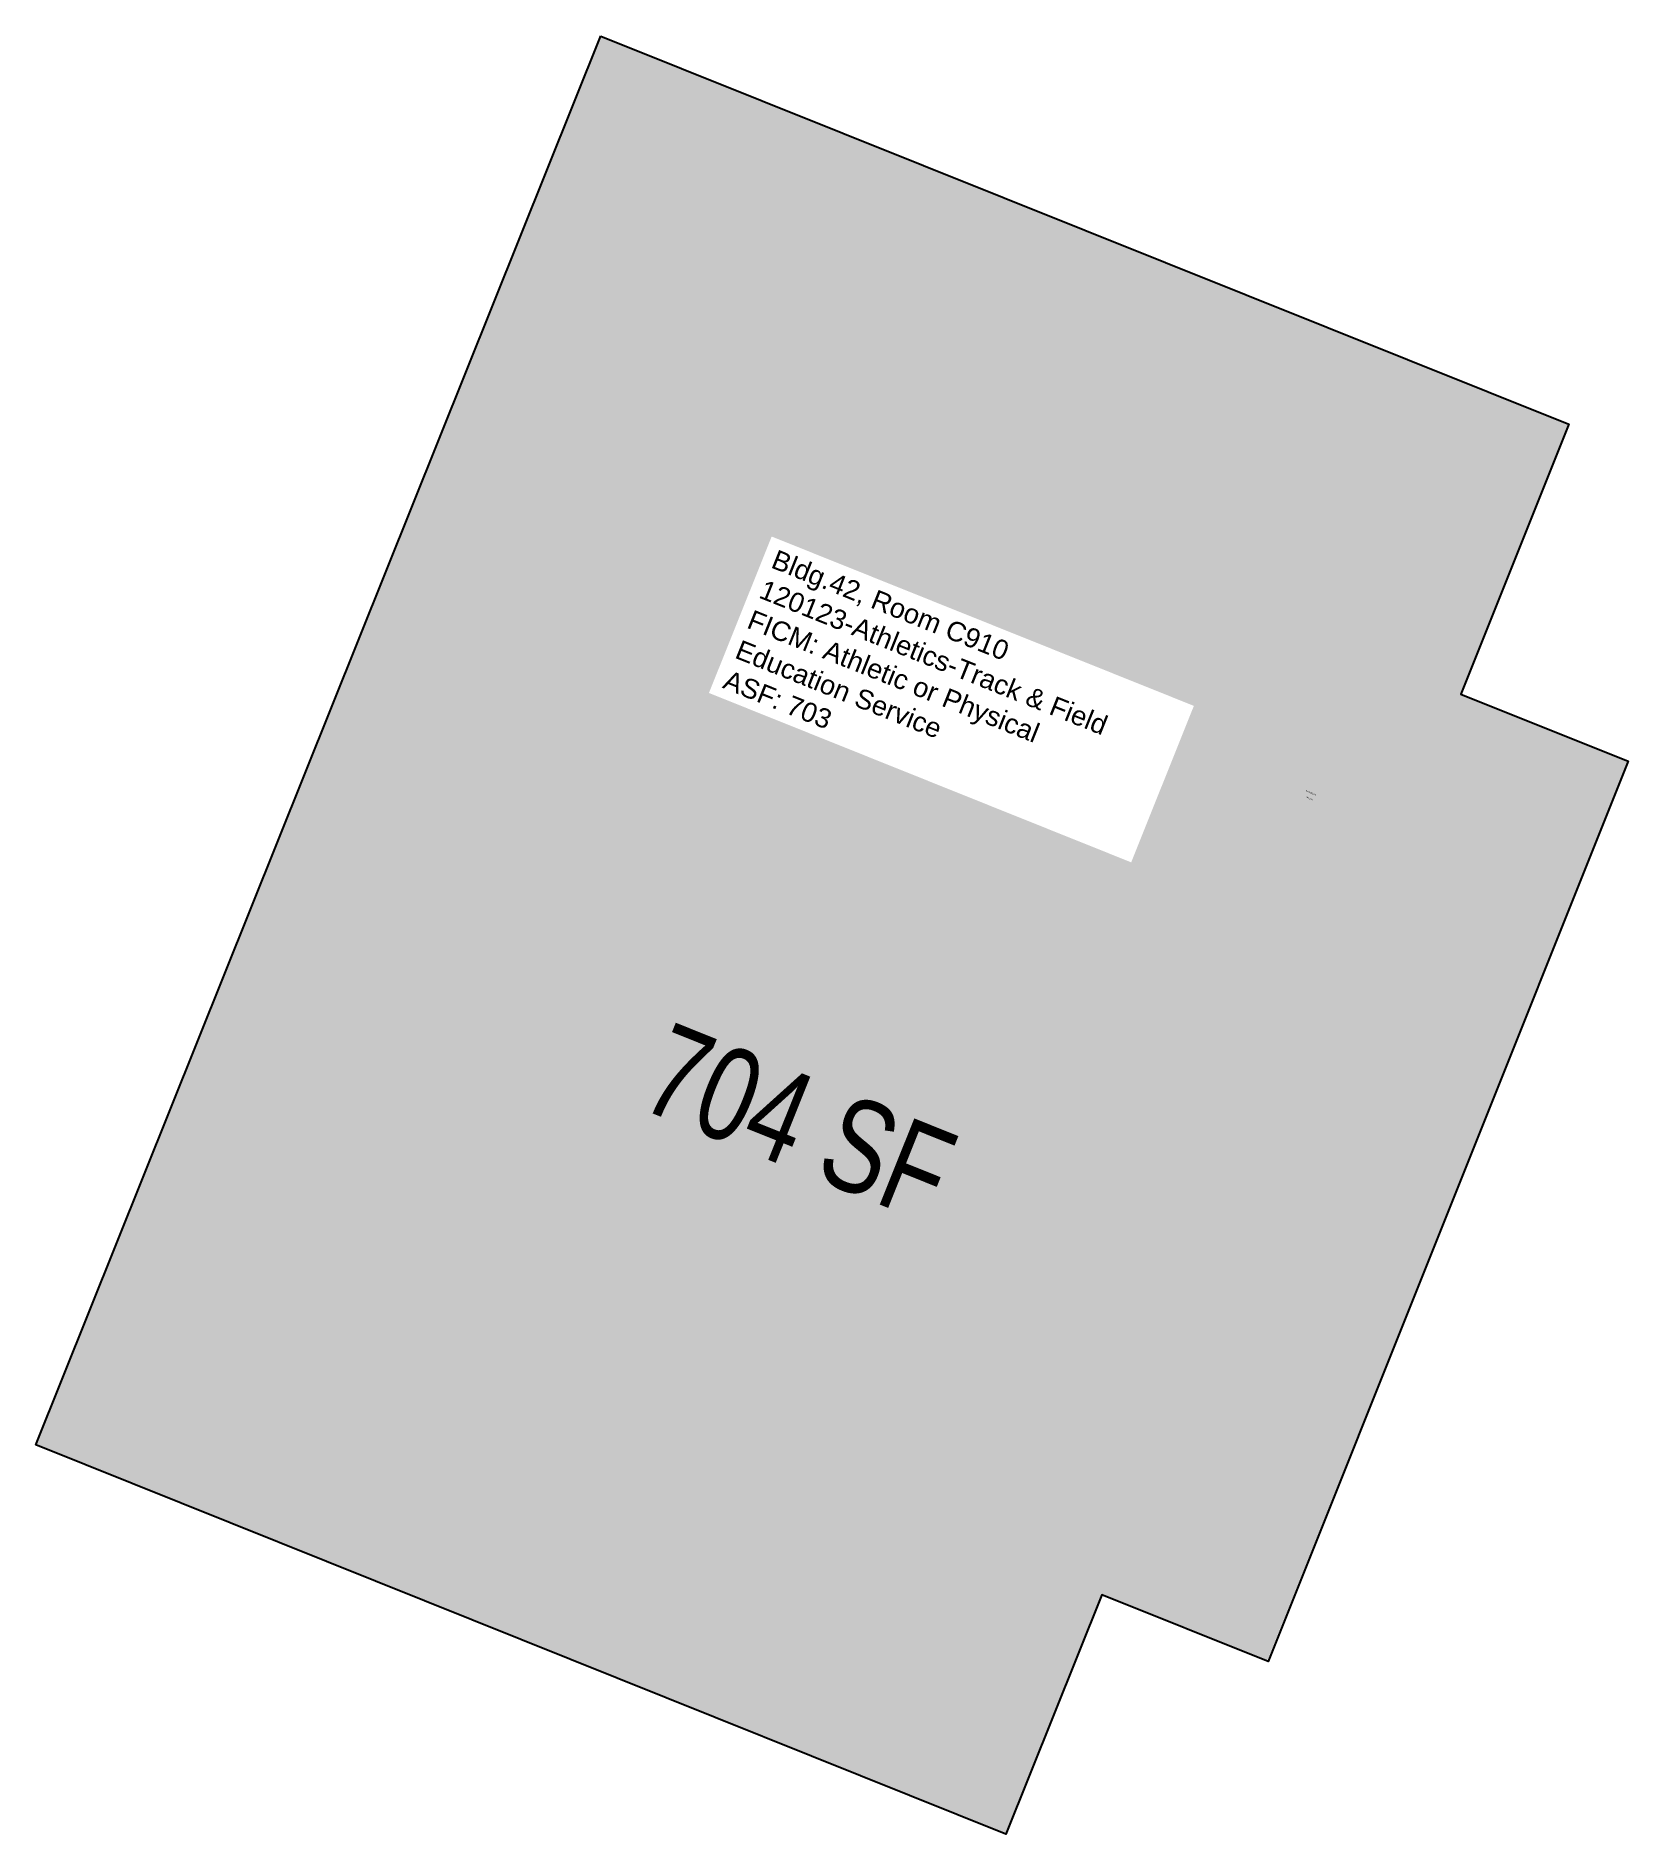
# Model space of a CAD drawing. Header units: inches. Extents: x 69227352 to 69227734, y 27655222 to 27655653.
import ezdxf
from ezdxf.enums import TextEntityAlignment as Align

# ---------------------------------------------------------------- set-up
doc = ezdxf.new("R2010")
doc.units = ezdxf.units.IN
doc.header["$MEASUREMENT"] = 0
for name, color, linetype in [('A-IDEN-RNUM', 7, 'Continuous'), ('A-IDEN-SNUM', 4, 'Continuous'), ('A-IDEN-VNUM', 4, 'Continuous'), ('A-WALL', 5, 'Continuous'), ('AREA-TEXT', 3, 'Continuous'), ('Rooms-Category-Color', 7, 'Continuous'), ('Rooms-College-Color', 7, 'Continuous'), ('Rooms-Department-Color', 7, 'Continuous'), ('Rooms-Division-Color', 7, 'Continuous'), ('Rooms-Information', 7, 'Continuous')]:
    doc.layers.add(name, color=color, linetype=linetype)
doc.styles.add('Arial', font='arial.ttf')
doc.styles.add('CP_AREA', font='arial.ttf', dxfattribs={"height": 15})
doc.styles.add('CP_ROOMSNUMBER', font='arial.ttf', dxfattribs={"height": 1})

msp = doc.modelspace()

# ---------------------------------------------------------------- hatches: boundary and pattern name
at = {"layer": 'Rooms-Category-Color', "true_color": 0xfbafa2}
msp.add_hatch(color=21, dxfattribs=at).paths.add_polyline_path([(69227487.67, 27655653.11), (69227720.07, 27655559.93), (69227694.12, 27655495.16), (69227734.27, 27655479.01), (69227647.63, 27655263.05), (69227607.93, 27655278.93), (69227584.93, 27655221.57), (69227352.05, 27655314.96)])
at = {"layer": 'Rooms-College-Color', "true_color": 0xffff64}
msp.add_hatch(color=51, dxfattribs=at).paths.add_polyline_path([(69227487.67, 27655653.11), (69227720.07, 27655559.93), (69227694.12, 27655495.16), (69227734.27, 27655479.01), (69227647.63, 27655263.05), (69227607.93, 27655278.93), (69227584.93, 27655221.57), (69227352.05, 27655314.96)])
at = {"layer": 'Rooms-Department-Color', "true_color": 0x604aed}
msp.add_hatch(color=173, dxfattribs=at).paths.add_polyline_path([(69227487.67, 27655653.11), (69227720.07, 27655559.93), (69227694.12, 27655495.16), (69227734.27, 27655479.01), (69227647.63, 27655263.05), (69227607.93, 27655278.93), (69227584.93, 27655221.57), (69227352.05, 27655314.96)])
at = {"layer": 'Rooms-Division-Color', "true_color": 0x604aed}
msp.add_hatch(color=173, dxfattribs=at).paths.add_polyline_path([(69227487.67, 27655653.11), (69227720.07, 27655559.93), (69227694.12, 27655495.16), (69227734.27, 27655479.01), (69227647.63, 27655263.05), (69227607.93, 27655278.93), (69227584.93, 27655221.57), (69227352.05, 27655314.96)])

# ---------------------------------------------------------------- linework, layer by layer
at = {"layer": 'A-WALL'}
msp.add_lwpolyline([(69227487.67, 27655653.11), (69227720.07, 27655559.93), (69227694.12, 27655495.16), (69227734.29, 27655479.05), (69227647.85, 27655262.96), (69227607.95, 27655278.96), (69227584.93, 27655221.57), (69227352.05, 27655314.96), (69227487.65, 27655653.12)], dxfattribs=at)

# ---------------------------------------------------------------- texts
at = {"layer": 'A-IDEN-RNUM', "style": 'CP_ROOMSNUMBER'}
msp.add_text('0910-00', height=0.327, rotation=338.15, dxfattribs=at).set_placement((69227657.82, 27655470.11), align=Align.MIDDLE)
at = {"layer": 'A-IDEN-SNUM', "style": 'CP_ROOMSNUMBER'}
msp.add_text('0420C91000', height=0.327, rotation=338.15, dxfattribs=at).set_placement((69227658.18, 27655471.46), align=Align.MIDDLE)
at = {"layer": 'A-IDEN-VNUM', "style": 'Arial', "width": 0.85}
msp.add_text('042C', height=32.67, rotation=338.15, dxfattribs=at).set_placement((69227565.76, 27655494.57), align=Align.MIDDLE)
at = {"layer": 'AREA-TEXT', "style": 'CP_AREA', "width": 0.75}
msp.add_text('704 SF', height=22.275, rotation=338.15, dxfattribs=at).set_placement((69227535.32, 27655392.4), align=Align.MIDDLE_CENTER)

# ---------------------------------------------------------------- next in the draw order: texts
at = {"layer": 'Rooms-Information', "insert": (69227516.64, 27655496.67), "char_height": 4.66714, "width": 104.544, "attachment_point": 7, "rotation": 338.15, "style": 'Arial', "bg_fill": 3, "box_fill_scale": 1.5, "bg_fill_color": 256, "bg_fill_true_color": 13158600, "bg_fill_transparency": 0}
msp.add_mtext('Bldg.42, Room C910^M^J120123-Athletics-Track & Field^M^JFICM: Athletic or Physical Education Service^M^JASF: 703', dxfattribs=at)

doc.saveas('drawing.dxf')
